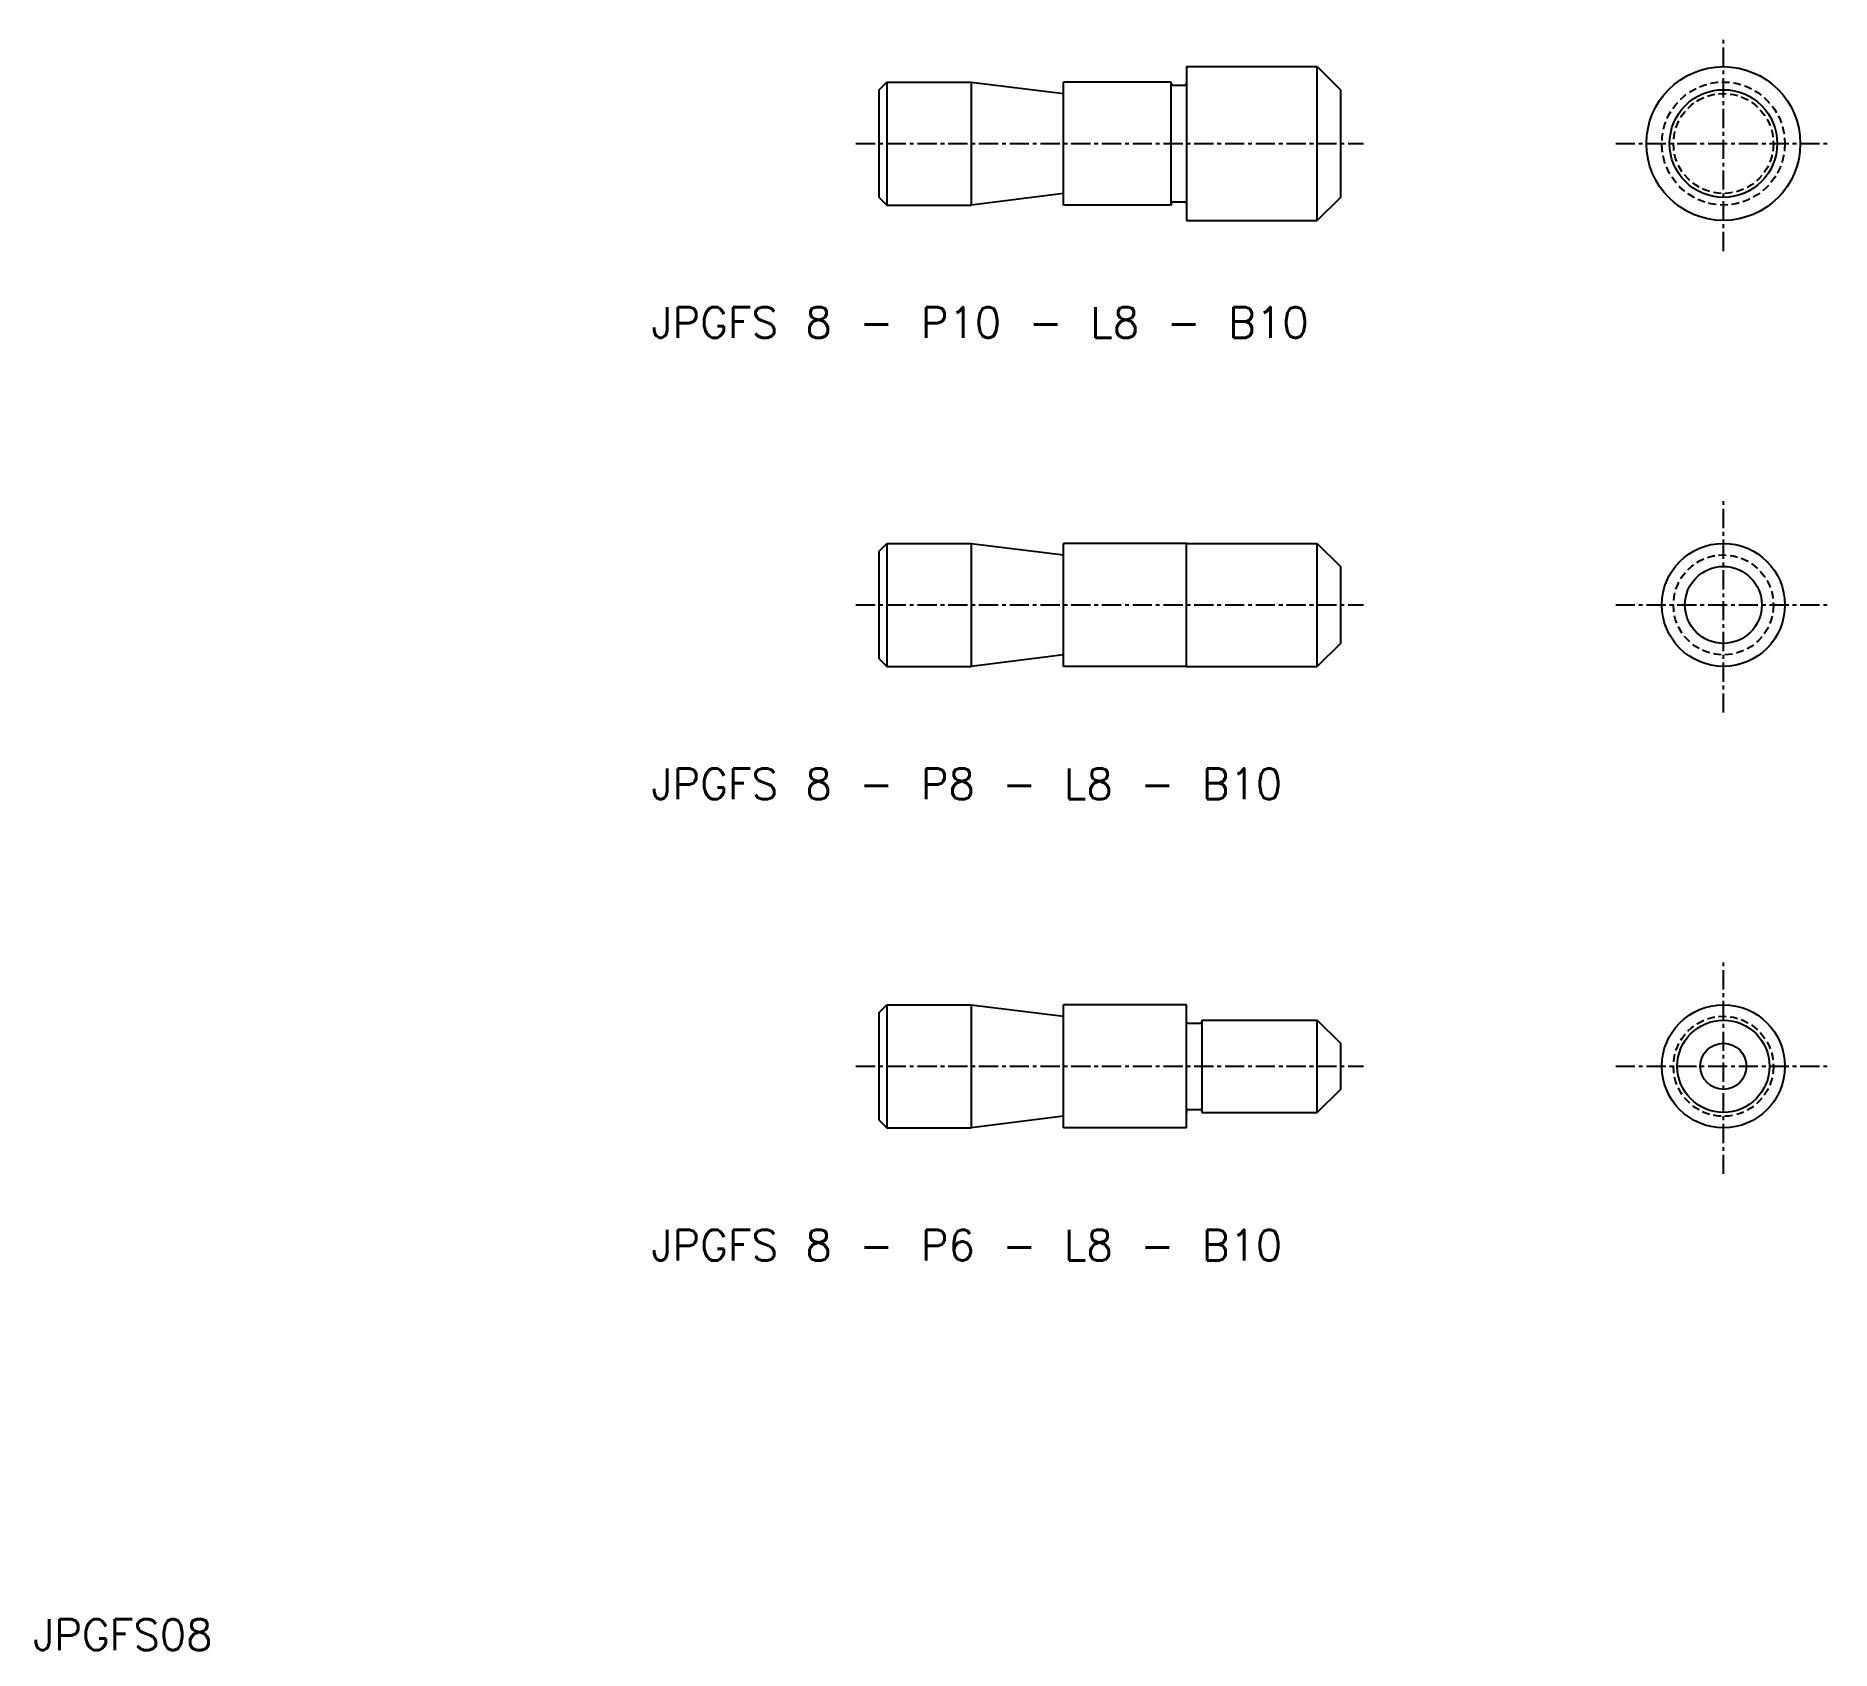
# Model space of a CAD drawing. Extents: x 5 to 122, y 5 to 110.
import ezdxf

# ---------------------------------------------------------------- set-up
doc = ezdxf.new("R2010")
doc.units = 0
doc.linetypes.add('CENTER', pattern=[2, 1.25, -0.25, 0.25, -0.25])
doc.linetypes.add('DASHED', pattern=[0.75, 0.5, -0.25])
doc.layers.get('0').update_dxf_attribs({"linetype": 'CONTINUOUS'})
doc.layers.add('CENTER', color=1, linetype='CENTER')
doc.styles.get("Standard").update_dxf_attribs({"font": 'txt.shx', "width": 0.8, "bigfont": 'bigfont.shx'})

msp = doc.modelspace()

# ---------------------------------------------------------------- linework, layer by layer
at = {"color": 7, "linetype": 'CONTINUOUS'}
for p, q in [((80, 107.96), (88.5, 107.96)), ((80, 107.96), (80, 97.96)), ((88.5, 97.96), (88.5, 107.96)), ((88.5, 107.96), (90, 106.46)), ((60, 106.46), (60.5, 106.96)), ((60, 99.46), (60, 106.46)), ((60.5, 106.96), (66, 106.96)), ((60.5, 106.96), (60.5, 98.96)), ((66, 106.96), (72, 106.21)), ((66, 106.96), (66, 98.96)), ((79, 106.96), (72, 106.96)), ((72, 98.96), (72, 106.96)), ((79, 106.86), (79, 106.96)), ((79, 98.96), (79, 106.96)), ((79.1, 106.76), (79.9, 106.76)), ((90, 106.46), (90, 99.46)), ((60, 99.46), (60.5, 98.96)), ((72, 99.71), (66, 98.96)), ((90, 99.46), (88.5, 97.96)), ((60.5, 98.96), (66, 98.96)), ((79, 98.96), (72, 98.96)), ((79, 99.06), (79, 98.96)), ((79.1, 99.16), (79.9, 99.16)), ((80, 97.96), (88.5, 97.96)), ((60, 76.46), (60.5, 76.96)), ((60, 69.46), (60, 76.46)), ((60.5, 76.96), (60.5, 68.96)), ((60.5, 76.96), (66, 76.96)), ((66, 76.96), (72, 76.21)), ((66, 76.96), (66, 68.96)), ((80, 76.96), (72, 76.96)), ((72, 68.96), (72, 76.96)), ((80, 76.96), (88.5, 76.96)), ((80, 68.96), (80, 76.96)), ((88.5, 68.96), (88.5, 76.96)), ((88.5, 76.96), (90, 75.46)), ((90, 75.46), (90, 70.46)), ((90, 70.46), (88.5, 68.96)), ((60, 69.46), (60.5, 68.96)), ((60.5, 68.96), (66, 68.96)), ((72, 69.71), (66, 68.96)), ((80, 68.96), (72, 68.96)), ((80, 68.96), (88.5, 68.96)), ((60, 46.46), (60.5, 46.96)), ((60.5, 46.96), (60.5, 38.96)), ((60.5, 46.96), (66, 46.96)), ((66, 46.96), (72, 46.21)), ((66, 46.96), (66, 38.96)), ((72, 38.96), (72, 46.96)), ((80, 46.96), (72, 46.96)), ((80, 38.96), (80, 46.96)), ((60, 39.46), (60, 46.46)), ((80, 45.86), (80, 45.96)), ((80.1, 45.76), (80.9, 45.76)), ((81, 45.96), (88.5, 45.96)), ((81, 45.96), (81, 39.96)), ((88.5, 39.96), (88.5, 45.96)), ((88.5, 45.96), (90, 44.46)), ((90, 44.46), (90, 41.46)), ((90, 41.46), (88.5, 39.96)), ((72, 39.71), (66, 38.96)), ((80, 40.06), (80, 39.96)), ((80.1, 40.16), (80.9, 40.16)), ((81, 39.96), (88.5, 39.96)), ((60, 39.46), (60.5, 38.96)), ((60.5, 38.96), (66, 38.96)), ((80, 38.96), (72, 38.96))]:
    msp.add_line(p, q, dxfattribs=at)
for centre, radius in [((114.91, 102.96), 5), ((114.91, 102.96), 3.5), ((114.91, 72.96), 4), ((114.91, 72.96), 2.5), ((114.91, 42.96), 4), ((114.91, 42.96), 3), ((114.91, 42.96), 1.5)]:
    msp.add_circle(centre, radius, dxfattribs=at)
at = {"color": 3, "linetype": 'DASHED'}
for centre, radius in [((114.91, 102.96), 4), ((114.91, 102.96), 3.25), ((114.91, 72.96), 3.25), ((114.91, 42.96), 3.25)]:
    msp.add_circle(centre, radius, dxfattribs=at)
at = {"color": 7, "linetype": 'CONTINUOUS'}
for centre, start, end in [((79.1, 106.86), 180, 270), ((79.9, 106.86), 270, 0), ((79.1, 99.06), 90, 180), ((79.9, 99.06), 0, 90), ((80.1, 45.86), 180, 270), ((80.9, 45.86), 270, 0), ((80.1, 40.06), 90, 180), ((80.9, 40.06), 0, 90)]:
    msp.add_arc(centre, 0.1, start, end, dxfattribs=at)
at = {"layer": 'CENTER', "color": 1, "linetype": 'CENTER'}
for p, q in [((114.91, 95.96), (114.91, 109.96)), ((58.5, 102.96), (91.5, 102.96)), ((107.91, 102.96), (121.91, 102.96)), ((114.91, 65.96), (114.91, 79.96)), ((58.5, 72.96), (91.5, 72.96)), ((107.91, 72.96), (121.91, 72.96)), ((114.91, 35.96), (114.91, 49.96)), ((58.5, 42.96), (91.5, 42.96)), ((107.91, 42.96), (121.91, 42.96))]:
    msp.add_line(p, q, dxfattribs=at)

# ---------------------------------------------------------------- texts
at = {"color": 7, "linetype": 'CONTINUOUS'}
for s, p in [('JPGFS 8 - P10 - L8 - B10', (45.2, 90.33)), ('JPGFS 8 - P8 - L8 - B10', (45.2, 60.33)), ('JPGFS 8 - P6 - L8 - B10', (45.2, 30.33)), ('JPGFS08', (5, 5))]:
    msp.add_text(s, height=2, dxfattribs=at).set_placement(p)

doc.saveas('drawing.dxf')
